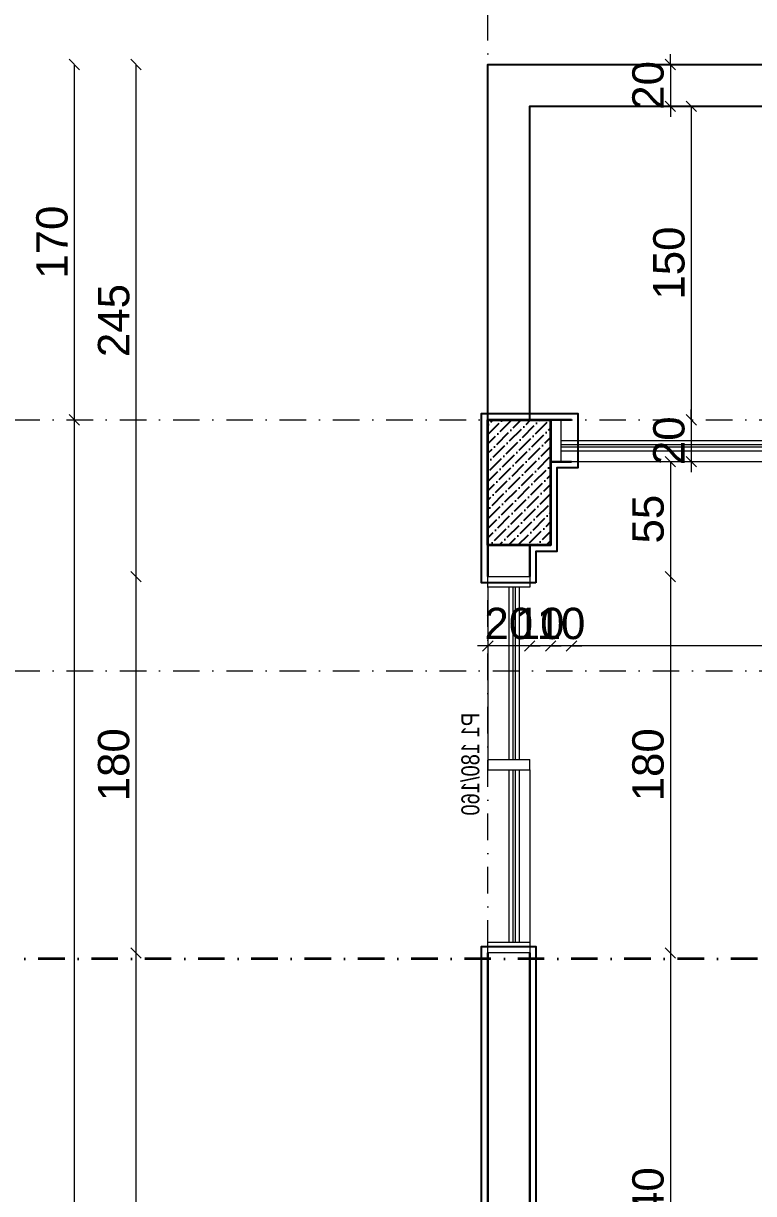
# Model space of a CAD drawing. Header units: millimetres. Extents: x 708 to 46452, y -4963 to 3960.
# Drawn here: x 12832 to 13181, y -3438 to -2878 of the extents above; entities that cross this region are included whole.
import ezdxf

# ---------------------------------------------------------------- set-up
doc = ezdxf.new("R2010")
doc.units = ezdxf.units.MM
doc.linetypes.add('DASHDOT', pattern=[25.4, 12.7, -6.35, 0, -6.35])
for name, color, linetype, lineweight in [('00_DUVAR', 22, 'Continuous', 30), ('00_IC_OLCU', 139, 'Continuous', 20), ('00_KOLON', 2, 'Continuous', 35), ('00_PENCERE', 103, 'Continuous', 13), ('aks ve noktalılar', 129, 'DASHDOT', 13), ('kesit çizgisi', 4, 'DASHDOT', 35)]:
    doc.layers.add(name, color=color, linetype=linetype, lineweight=lineweight)
for name, color, linetype in [('DUVARTARAMA', 7, 'Continuous'), ('PENCERE', 3, 'Continuous'), ('SIVA', 135, 'Continuous'), ('sıva', 70, 'Continuous')]:
    doc.layers.add(name, color=color, linetype=linetype)
doc.styles.add('ARIAL2', font='arial.ttf', dxfattribs={"width": 0.8})
doc.styles.get("Standard").update_dxf_attribs({"font": 'arial.ttf'})
doc.dimstyles.new('ALP_OLCU', dxfattribs={"dimscale": 0, "dimtxt": 15, "dimasz": 5, "dimexe": 0.18, "dimexo": 0.06, "dimgap": 3, "dimtad": 1, "dimdec": 0, "dimrnd": 0.1, "dimzin": 9, "dimdsep": 46, "dimtxsty": 'Standard', "dimblk": 'OBLIQUE', "dimcen": 0, "dimse1": 1, "dimse2": 1, "dimclrd": 256, "dimclre": 256, "dimclrt": 53, "dimadec": 0, "dimazin": 0, "dimtfac": 1, "dimtdec": 0, "dimtix": 1, "dimtmove": 1, "dimatfit": 3, "dimldrblk": 'ARCHTICK', "dimfxl": 0.18, "dimtolj": 1, "dimlwd": -1, "dimarcsym": 0})

# ---------------------------------------------------------------- blocks, each defined once
blk = doc.blocks.new('SK2')
at = {"layer": '00_PENCERE', "lineweight": 15}
for p, q in [((199457.02, 67246.83), (199452.02, 67246.83)), ((199452.02, 67246.83), (199452.02, 67226.83)), ((199457.02, 67226.83), (199457.02, 67246.83)), ((199457.02, 67246.83), (199594.52, 67246.83)), ((199589.52, 67246.83), (199589.52, 67226.83)), ((199594.52, 67246.83), (199594.52, 67226.83)), ((199727.02, 67226.83), (199727.02, 67246.83)), ((199732.02, 67246.83), (199727.02, 67246.83)), ((199732.02, 67226.83), (199732.02, 67246.83)), ((199457.02, 67236.83), (199589.52, 67236.83)), ((199594.52, 67236.83), (199727.02, 67236.83)), ((199457.02, 67234.83), (199589.52, 67234.83)), ((199457.02, 67233.83), (199589.52, 67233.83)), ((199457.02, 67231.83), (199589.52, 67231.83)), ((199594.52, 67234.83), (199727.02, 67234.83)), ((199594.52, 67233.83), (199727.02, 67233.83)), ((199594.52, 67231.83), (199727.02, 67231.83)), ((199452.02, 67226.83), (199457.02, 67226.83)), ((199594.52, 67226.83), (199589.52, 67226.83)), ((199594.52, 67226.83), (199732.02, 67226.83))]:
    blk.add_line(p, q, dxfattribs=at)
at = {"layer": '00_PENCERE', "insert": (199567.17, 67215.44), "char_height": 8.5938, "width": 97.8459, "attachment_point": 7, "style": 'ARIAL2'}
blk.add_mtext('SK2 280/240', dxfattribs=at)
blk = doc.blocks.new('YHTYHYT')
at = {"layer": '00_PENCERE', "lineweight": 15}
for p, q in [((6940.02, -2497.96), (6940.02, -2502.96)), ((6960.02, -2497.96), (6940.02, -2497.96)), ((6960.02, -2585.46), (6960.02, -2497.96)), ((6960.02, -2502.96), (6940.02, -2502.96)), ((6950.02, -2585.46), (6950.02, -2502.96)), ((6952.02, -2585.46), (6952.02, -2502.96)), ((6953.02, -2585.46), (6953.02, -2502.96)), ((6955.02, -2585.46), (6955.02, -2502.96)), ((6940.02, -2672.96), (6940.02, -2585.46)), ((6940.02, -2585.46), (6960.02, -2585.46)), ((6960.02, -2585.46), (6960.02, -2590.46)), ((6940.02, -2590.46), (6960.02, -2590.46)), ((6950.02, -2672.96), (6950.02, -2590.46)), ((6952.02, -2672.96), (6952.02, -2590.46)), ((6953.02, -2672.96), (6953.02, -2590.46)), ((6955.02, -2672.96), (6955.02, -2590.46)), ((6960.02, -2672.96), (6940.02, -2672.96)), ((6940.02, -2672.96), (6940.02, -2677.96)), ((6960.02, -2677.96), (6960.02, -2672.96)), ((6940.02, -2677.96), (6960.02, -2677.96))]:
    blk.add_line(p, q, dxfattribs=at)
at = {"layer": '00_PENCERE', "insert": (6936.04, -2612.8), "char_height": 8.594, "width": 97.8459, "attachment_point": 7, "rotation": 90, "style": 'ARIAL2'}
blk.add_mtext('P1 180/160', dxfattribs=at)
blk = doc.blocks.new('_Oblique')
at = {"color": 0, "linetype": 'ByBlock', "lineweight": -2}
blk.add_line((-0.5, -0.5), (0.5, 0.5), dxfattribs=at)
blk = doc.blocks.new('*D556')
at = {"layer": '00_IC_OLCU', "transparency": 16777216}
blk.add_line((13054.17, -2768.06), (14194.17, -2768.06), dxfattribs=at)
at = {"layer": 'Defpoints', "color": 0, "transparency": 16777216}
for p in [(14194.17, -2768.06), (13054.17, -2897.37), (14194.17, -3732.37)]:
    blk.add_point(p, dxfattribs=at)
at = {"layer": '00_IC_OLCU', "transparency": 16777216, "xscale": 5, "yscale": 5, "zscale": 5, "rotation": 180}
blk.add_blockref('_Oblique', (13054.17, -2768.06), dxfattribs=at)
at = {"layer": '00_IC_OLCU', "transparency": 16777216, "xscale": 5, "yscale": 5, "zscale": 5}
blk.add_blockref('_Oblique', (14194.17, -2768.06), dxfattribs=at)
at = {"layer": '00_IC_OLCU', "color": 53, "transparency": 16777216, "insert": (13624.17, -2757.4), "char_height": 15, "attachment_point": 5}
blk.add_mtext('\\A1;1140', dxfattribs=at)
blk = doc.blocks.new('_ArchTick')
at = {"color": 0, "linetype": 'ByBlock', "const_width": 0.15}
blk.add_lwpolyline([(-0.5, -0.5), (0.5, 0.5)], dxfattribs=at)
blk = doc.blocks.new('*D557')
at = {"layer": '00_IC_OLCU', "transparency": 16777216}
blk.add_line((13054.17, -2798.35), (13454.17, -2798.35), dxfattribs=at)
at = {"layer": 'Defpoints', "color": 0, "transparency": 16777216}
for p in [(13454.17, -2798.35), (13054.17, -2897.37), (13454.17, -2897.37)]:
    blk.add_point(p, dxfattribs=at)
at = {"layer": '00_IC_OLCU', "transparency": 16777216, "xscale": 5, "yscale": 5, "zscale": 5, "rotation": 180}
blk.add_blockref('_Oblique', (13054.17, -2798.35), dxfattribs=at)
at = {"layer": '00_IC_OLCU', "transparency": 16777216, "xscale": 5, "yscale": 5, "zscale": 5}
blk.add_blockref('_Oblique', (13454.17, -2798.35), dxfattribs=at)
at = {"layer": '00_IC_OLCU', "color": 53, "transparency": 16777216, "insert": (13254.17, -2787.69), "char_height": 15, "attachment_point": 5}
blk.add_mtext('\\A1;400', dxfattribs=at)
blk = doc.blocks.new('*D563')
at = {"layer": '00_IC_OLCU', "transparency": 16777216}
blk.add_line((13054.17, -2818.84), (13554.17, -2818.84), dxfattribs=at)
at = {"layer": 'Defpoints', "color": 0, "transparency": 16777216}
for p in [(13554.17, -2818.84), (13054.17, -2897.37), (13554.17, -2897.37)]:
    blk.add_point(p, dxfattribs=at)
at = {"layer": '00_IC_OLCU', "transparency": 16777216, "xscale": 5, "yscale": 5, "zscale": 5, "rotation": 180}
blk.add_blockref('_Oblique', (13054.17, -2818.84), dxfattribs=at)
at = {"layer": '00_IC_OLCU', "transparency": 16777216, "xscale": 5, "yscale": 5, "zscale": 5}
blk.add_blockref('_Oblique', (13554.17, -2818.84), dxfattribs=at)
at = {"layer": '00_IC_OLCU', "color": 53, "transparency": 16777216, "insert": (13304.17, -2808.18), "char_height": 15, "attachment_point": 5}
blk.add_mtext('\\A1;500', dxfattribs=at)
blk = doc.blocks.new('*D529')
at = {"layer": '00_IC_OLCU', "transparency": 16777216}
blk.add_line((13054.17, -2835.86), (13094.17, -2835.86), dxfattribs=at)
at = {"layer": 'Defpoints', "color": 0, "transparency": 16777216}
for p in [(13094.17, -2835.86), (13054.17, -2897.37), (13094.17, -3067.37)]:
    blk.add_point(p, dxfattribs=at)
at = {"layer": '00_IC_OLCU', "transparency": 16777216, "xscale": 5, "yscale": 5, "zscale": 5, "rotation": 180}
blk.add_blockref('_Oblique', (13054.17, -2835.86), dxfattribs=at)
at = {"layer": '00_IC_OLCU', "transparency": 16777216, "xscale": 5, "yscale": 5, "zscale": 5}
blk.add_blockref('_Oblique', (13094.17, -2835.86), dxfattribs=at)
at = {"layer": '00_IC_OLCU', "color": 53, "transparency": 16777216, "insert": (13074.17, -2825.2), "char_height": 15, "attachment_point": 5}
blk.add_mtext('\\A1;40', dxfattribs=at)
blk = doc.blocks.new('*D530')
at = {"layer": '00_IC_OLCU', "transparency": 16777216}
blk.add_line((13094.17, -2835.86), (13374.17, -2835.86), dxfattribs=at)
at = {"layer": 'Defpoints', "color": 0, "transparency": 16777216}
for p in [(13374.17, -2835.86), (13094.17, -3067.37), (13374.17, -3067.37)]:
    blk.add_point(p, dxfattribs=at)
at = {"layer": '00_IC_OLCU', "transparency": 16777216, "xscale": 5, "yscale": 5, "zscale": 5, "rotation": 180}
blk.add_blockref('_Oblique', (13094.17, -2835.86), dxfattribs=at)
at = {"layer": '00_IC_OLCU', "transparency": 16777216, "xscale": 5, "yscale": 5, "zscale": 5}
blk.add_blockref('_Oblique', (13374.17, -2835.86), dxfattribs=at)
at = {"layer": '00_IC_OLCU', "color": 53, "transparency": 16777216, "insert": (13234.17, -2825.2), "char_height": 15, "attachment_point": 5}
blk.add_mtext('\\A1;280', dxfattribs=at)
blk = doc.blocks.new('*D571')
at = {"layer": '00_IC_OLCU', "transparency": 16777216}
blk.add_line((12795.88, -4242.37), (12795.88, -2897.37), dxfattribs=at)
at = {"layer": 'Defpoints', "color": 0, "transparency": 16777216}
for p in [(12795.88, -2897.37), (13054.17, -2897.37), (13434.17, -4242.37)]:
    blk.add_point(p, dxfattribs=at)
at = {"layer": '00_IC_OLCU', "transparency": 16777216, "xscale": 5, "yscale": 5, "zscale": 5}
for p, rotation in [((12795.88, -2897.37), 90), ((12795.88, -4242.37), 270)]:
    blk.add_blockref('_Oblique', p, dxfattribs=dict(at, rotation=rotation))
at = {"layer": '00_IC_OLCU', "color": 53, "transparency": 16777216, "insert": (12785.22, -3569.87), "char_height": 15, "attachment_point": 5, "rotation": 90}
blk.add_mtext('\\A1;1345', dxfattribs=at)
blk = doc.blocks.new('*D616')
at = {"layer": '00_IC_OLCU', "transparency": 16777216}
blk.add_line((12817.47, -3067.37), (12817.47, -2897.37), dxfattribs=at)
at = {"layer": 'Defpoints', "color": 0, "transparency": 16777216}
for p in [(12817.47, -2897.37), (13054.17, -2897.37), (12817.47, -3067.37)]:
    blk.add_point(p, dxfattribs=at)
at = {"layer": '00_IC_OLCU', "transparency": 16777216, "xscale": 5, "yscale": 5, "zscale": 5}
for p, rotation in [((12817.47, -2897.37), 90), ((12817.47, -3067.37), 270)]:
    blk.add_blockref('_Oblique', p, dxfattribs=dict(at, rotation=rotation))
at = {"layer": '00_IC_OLCU', "color": 53, "transparency": 16777216, "insert": (12806.81, -2982.37), "char_height": 15, "attachment_point": 5, "rotation": 90}
blk.add_mtext('\\A1;170', dxfattribs=at)
blk = doc.blocks.new('*D618')
at = {"layer": '00_IC_OLCU', "transparency": 16777216}
blk.add_line((12856.29, -4157.37), (12856.29, -3067.37), dxfattribs=at)
at = {"layer": 'Defpoints', "color": 0, "transparency": 16777216}
for p in [(12856.29, -3067.37), (13054.17, -3067.37), (13054.17, -4157.37)]:
    blk.add_point(p, dxfattribs=at)
at = {"layer": '00_IC_OLCU', "transparency": 16777216, "xscale": 5, "yscale": 5, "zscale": 5}
for p, rotation in [((12856.29, -3067.37), 90), ((12856.29, -4157.37), 270)]:
    blk.add_blockref('_Oblique', p, dxfattribs=dict(at, rotation=rotation))
at = {"layer": '00_IC_OLCU', "color": 53, "transparency": 16777216, "insert": (12845.64, -3612.37), "char_height": 15, "attachment_point": 5, "rotation": 90}
blk.add_mtext('\\A1;1090', dxfattribs=at)
blk = doc.blocks.new('*D619')
at = {"layer": '00_IC_OLCU', "transparency": 16777216}
blk.add_line((12856.29, -3067.37), (12856.29, -2897.37), dxfattribs=at)
at = {"layer": 'Defpoints', "color": 0, "transparency": 16777216}
for p in [(12856.29, -2897.37), (13054.17, -2897.37), (13054.17, -3067.37)]:
    blk.add_point(p, dxfattribs=at)
at = {"layer": '00_IC_OLCU', "transparency": 16777216, "xscale": 5, "yscale": 5, "zscale": 5}
for p, rotation in [((12856.29, -2897.37), 90), ((12856.29, -3067.37), 270)]:
    blk.add_blockref('_Oblique', p, dxfattribs=dict(at, rotation=rotation))
at = {"layer": '00_IC_OLCU', "color": 53, "transparency": 16777216, "insert": (12845.64, -2982.37), "char_height": 15, "attachment_point": 5, "rotation": 90}
blk.add_mtext('\\A1;170', dxfattribs=at)
blk = doc.blocks.new('*D622')
at = {"layer": '00_IC_OLCU', "transparency": 16777216}
blk.add_line((12885.82, -3602.37), (12885.82, -3322.37), dxfattribs=at)
at = {"layer": 'Defpoints', "color": 0, "transparency": 16777216}
for p in [(12885.82, -3322.37), (13064.17, -3322.37), (13054.17, -3602.37)]:
    blk.add_point(p, dxfattribs=at)
at = {"layer": '00_IC_OLCU', "transparency": 16777216, "xscale": 5, "yscale": 5, "zscale": 5}
for p, rotation in [((12885.82, -3322.37), 90), ((12885.82, -3602.37), 270)]:
    blk.add_blockref('_Oblique', p, dxfattribs=dict(at, rotation=rotation))
at = {"layer": '00_IC_OLCU', "color": 53, "transparency": 16777216, "insert": (12875.16, -3462.37), "char_height": 15, "attachment_point": 5, "rotation": 90}
blk.add_mtext('\\A1;280', dxfattribs=at)
blk = doc.blocks.new('*D623')
at = {"layer": '00_IC_OLCU', "transparency": 16777216}
blk.add_line((12885.82, -3322.37), (12885.82, -3142.37), dxfattribs=at)
at = {"layer": 'Defpoints', "color": 0, "transparency": 16777216}
for p in [(12885.82, -3142.37), (13054.17, -3142.37), (13064.17, -3322.37)]:
    blk.add_point(p, dxfattribs=at)
at = {"layer": '00_IC_OLCU', "transparency": 16777216, "xscale": 5, "yscale": 5, "zscale": 5}
for p, rotation in [((12885.82, -3142.37), 90), ((12885.82, -3322.37), 270)]:
    blk.add_blockref('_Oblique', p, dxfattribs=dict(at, rotation=rotation))
at = {"layer": '00_IC_OLCU', "color": 53, "transparency": 16777216, "insert": (12875.16, -3232.37), "char_height": 15, "attachment_point": 5, "rotation": 90}
blk.add_mtext('\\A1;180', dxfattribs=at)
blk = doc.blocks.new('*D624')
at = {"layer": '00_IC_OLCU', "transparency": 16777216}
blk.add_line((12885.82, -3142.37), (12885.82, -2897.37), dxfattribs=at)
at = {"layer": 'Defpoints', "color": 0, "transparency": 16777216}
for p in [(12885.82, -2897.37), (13054.17, -2897.37), (13054.17, -3142.37)]:
    blk.add_point(p, dxfattribs=at)
at = {"layer": '00_IC_OLCU', "transparency": 16777216, "xscale": 5, "yscale": 5, "zscale": 5}
for p, rotation in [((12885.82, -2897.37), 90), ((12885.82, -3142.37), 270)]:
    blk.add_blockref('_Oblique', p, dxfattribs=dict(at, rotation=rotation))
at = {"layer": '00_IC_OLCU', "color": 53, "transparency": 16777216, "insert": (12875.16, -3019.87), "char_height": 15, "attachment_point": 5, "rotation": 90}
blk.add_mtext('\\A1;245', dxfattribs=at)
blk = doc.blocks.new('*D650')
at = {"layer": '00_IC_OLCU', "transparency": 16777216}
for p, q in [((13141.52, -2897.37), (13141.52, -2892.37)), ((13141.52, -2897.37), (13141.52, -2917.37)), ((13141.52, -2917.37), (13141.52, -2922.37))]:
    blk.add_line(p, q, dxfattribs=at)
at = {"layer": 'Defpoints', "color": 0, "transparency": 16777216}
for p in [(13054.17, -2897.37), (13054.17, -2917.37), (13141.52, -2917.37)]:
    blk.add_point(p, dxfattribs=at)
at = {"layer": '00_IC_OLCU', "transparency": 16777216, "xscale": 5, "yscale": 5, "zscale": 5}
for p, rotation in [((13141.52, -2897.37), 270), ((13141.52, -2917.37), 90)]:
    blk.add_blockref('_Oblique', p, dxfattribs=dict(at, rotation=rotation))
at = {"layer": '00_IC_OLCU', "color": 53, "transparency": 16777216, "insert": (13130.87, -2907.37), "char_height": 15, "attachment_point": 5, "rotation": 90}
blk.add_mtext('\\A1;20', dxfattribs=at)
blk = doc.blocks.new('*D651')
at = {"layer": '00_IC_OLCU', "transparency": 16777216}
blk.add_line((13151.52, -2917.37), (13151.52, -3067.37), dxfattribs=at)
at = {"layer": 'Defpoints', "color": 0, "transparency": 16777216}
for p in [(13054.17, -2917.37), (13096.67, -3067.37), (13151.52, -3067.37)]:
    blk.add_point(p, dxfattribs=at)
at = {"layer": '00_IC_OLCU', "transparency": 16777216, "xscale": 5, "yscale": 5, "zscale": 5}
for p, rotation in [((13151.52, -2917.37), 90), ((13151.52, -3067.37), 270)]:
    blk.add_blockref('_Oblique', p, dxfattribs=dict(at, rotation=rotation))
at = {"layer": '00_IC_OLCU', "color": 53, "transparency": 16777216, "insert": (13140.87, -2992.37), "char_height": 15, "attachment_point": 5, "rotation": 90}
blk.add_mtext('\\A1;150', dxfattribs=at)
blk = doc.blocks.new('*D652')
at = {"layer": '00_IC_OLCU', "transparency": 16777216}
for p, q in [((13151.52, -3067.37), (13151.52, -3062.37)), ((13151.52, -3067.37), (13151.52, -3087.37)), ((13151.52, -3087.37), (13151.52, -3092.37))]:
    blk.add_line(p, q, dxfattribs=at)
at = {"layer": 'Defpoints', "color": 0, "transparency": 16777216}
for p in [(13096.67, -3067.37), (13094.17, -3087.37), (13151.52, -3087.37)]:
    blk.add_point(p, dxfattribs=at)
at = {"layer": '00_IC_OLCU', "transparency": 16777216, "xscale": 5, "yscale": 5, "zscale": 5}
for p, rotation in [((13151.52, -3067.37), 270), ((13151.52, -3087.37), 90)]:
    blk.add_blockref('_Oblique', p, dxfattribs=dict(at, rotation=rotation))
at = {"layer": '00_IC_OLCU', "color": 53, "transparency": 16777216, "insert": (13140.87, -3077.37), "char_height": 15, "attachment_point": 5, "rotation": 90}
blk.add_mtext('\\A1;20', dxfattribs=at)
blk = doc.blocks.new('*D653')
at = {"layer": '00_IC_OLCU', "transparency": 16777216}
blk.add_line((13141.52, -3087.37), (13141.52, -3142.37), dxfattribs=at)
at = {"layer": 'Defpoints', "color": 0, "transparency": 16777216}
for p in [(13084.17, -3087.37), (13064.17, -3142.37), (13141.52, -3142.37)]:
    blk.add_point(p, dxfattribs=at)
at = {"layer": '00_IC_OLCU', "transparency": 16777216, "xscale": 5, "yscale": 5, "zscale": 5}
for p, rotation in [((13141.52, -3087.37), 90), ((13141.52, -3142.37), 270)]:
    blk.add_blockref('_Oblique', p, dxfattribs=dict(at, rotation=rotation))
at = {"layer": '00_IC_OLCU', "color": 53, "transparency": 16777216, "insert": (13130.9, -3114.87), "char_height": 15, "attachment_point": 5, "rotation": 90}
blk.add_mtext('\\A1;55', dxfattribs=at)
blk = doc.blocks.new('*D654')
at = {"layer": '00_IC_OLCU', "transparency": 16777216}
blk.add_line((13141.52, -3142.37), (13141.52, -3322.37), dxfattribs=at)
at = {"layer": 'Defpoints', "color": 0, "transparency": 16777216}
for p in [(13064.17, -3142.37), (13064.17, -3322.37), (13141.52, -3322.37)]:
    blk.add_point(p, dxfattribs=at)
at = {"layer": '00_IC_OLCU', "transparency": 16777216, "xscale": 5, "yscale": 5, "zscale": 5}
for p, rotation in [((13141.52, -3142.37), 90), ((13141.52, -3322.37), 270)]:
    blk.add_blockref('_Oblique', p, dxfattribs=dict(at, rotation=rotation))
at = {"layer": '00_IC_OLCU', "color": 53, "transparency": 16777216, "insert": (13130.87, -3232.37), "char_height": 15, "attachment_point": 5, "rotation": 90}
blk.add_mtext('\\A1;180', dxfattribs=at)
blk = doc.blocks.new('*D655')
at = {"layer": '00_IC_OLCU', "transparency": 16777216}
blk.add_line((13141.52, -3322.37), (13141.52, -3562.37), dxfattribs=at)
at = {"layer": 'Defpoints', "color": 0, "transparency": 16777216}
for p in [(13064.17, -3322.37), (13114.17, -3562.37), (13141.52, -3562.37)]:
    blk.add_point(p, dxfattribs=at)
at = {"layer": '00_IC_OLCU', "transparency": 16777216, "xscale": 5, "yscale": 5, "zscale": 5}
for p, rotation in [((13141.52, -3322.37), 90), ((13141.52, -3562.37), 270)]:
    blk.add_blockref('_Oblique', p, dxfattribs=dict(at, rotation=rotation))
at = {"layer": '00_IC_OLCU', "color": 53, "transparency": 16777216, "insert": (13130.87, -3442.37), "char_height": 15, "attachment_point": 5, "rotation": 90}
blk.add_mtext('\\A1;240', dxfattribs=at)
blk = doc.blocks.new('*D596')
at = {"layer": '00_IC_OLCU', "transparency": 16777216}
blk.add_line((13374.17, -3175.52), (13094.17, -3175.52), dxfattribs=at)
at = {"layer": 'Defpoints', "color": 0, "transparency": 16777216}
for p in [(13374.17, -3077.37), (13094.17, -3087.37), (13094.17, -3175.52)]:
    blk.add_point(p, dxfattribs=at)
at = {"layer": '00_IC_OLCU', "transparency": 16777216, "xscale": 5, "yscale": 5, "zscale": 5, "rotation": 180}
blk.add_blockref('_Oblique', (13094.17, -3175.52), dxfattribs=at)
at = {"layer": '00_IC_OLCU', "transparency": 16777216, "xscale": 5, "yscale": 5, "zscale": 5}
blk.add_blockref('_Oblique', (13374.17, -3175.52), dxfattribs=at)
at = {"layer": '00_IC_OLCU', "color": 53, "transparency": 16777216, "insert": (13234.17, -3164.86), "char_height": 15, "attachment_point": 5}
blk.add_mtext('\\A1;280', dxfattribs=at)
blk = doc.blocks.new('*D597')
at = {"layer": '00_IC_OLCU', "transparency": 16777216}
for p, q in [((13084.17, -3175.52), (13079.17, -3175.52)), ((13094.17, -3175.52), (13084.17, -3175.52)), ((13094.17, -3175.52), (13099.17, -3175.52))]:
    blk.add_line(p, q, dxfattribs=at)
at = {"layer": 'Defpoints', "color": 0, "transparency": 16777216}
for p in [(13094.17, -3087.37), (13084.17, -3127.37), (13084.17, -3175.52)]:
    blk.add_point(p, dxfattribs=at)
at = {"layer": '00_IC_OLCU', "transparency": 16777216, "xscale": 5, "yscale": 5, "zscale": 5}
blk.add_blockref('_Oblique', (13084.17, -3175.52), dxfattribs=at)
at = {"layer": '00_IC_OLCU', "transparency": 16777216, "xscale": 5, "yscale": 5, "zscale": 5, "rotation": 180}
blk.add_blockref('_Oblique', (13094.17, -3175.52), dxfattribs=at)
at = {"layer": '00_IC_OLCU', "color": 53, "transparency": 16777216, "insert": (13089.17, -3164.86), "char_height": 15, "attachment_point": 5}
blk.add_mtext('\\A1;10', dxfattribs=at)
blk = doc.blocks.new('*D598')
at = {"layer": '00_IC_OLCU', "transparency": 16777216}
for p, q in [((13074.17, -3175.52), (13069.17, -3175.52)), ((13084.17, -3175.52), (13074.17, -3175.52)), ((13084.17, -3175.52), (13089.17, -3175.52))]:
    blk.add_line(p, q, dxfattribs=at)
at = {"layer": 'Defpoints', "color": 0, "transparency": 16777216}
for p in [(13074.17, -3127.37), (13084.17, -3127.37), (13074.17, -3175.52)]:
    blk.add_point(p, dxfattribs=at)
at = {"layer": '00_IC_OLCU', "transparency": 16777216, "xscale": 5, "yscale": 5, "zscale": 5}
blk.add_blockref('_Oblique', (13074.17, -3175.52), dxfattribs=at)
at = {"layer": '00_IC_OLCU', "transparency": 16777216, "xscale": 5, "yscale": 5, "zscale": 5, "rotation": 180}
blk.add_blockref('_Oblique', (13084.17, -3175.52), dxfattribs=at)
at = {"layer": '00_IC_OLCU', "color": 53, "transparency": 16777216, "insert": (13079.17, -3164.86), "char_height": 15, "attachment_point": 5}
blk.add_mtext('\\A1;10', dxfattribs=at)
blk = doc.blocks.new('*D599')
at = {"layer": '00_IC_OLCU', "transparency": 16777216}
for p, q in [((13054.17, -3175.52), (13049.17, -3175.52)), ((13074.17, -3175.52), (13054.17, -3175.52)), ((13074.17, -3175.52), (13079.17, -3175.52))]:
    blk.add_line(p, q, dxfattribs=at)
at = {"layer": 'Defpoints', "color": 0, "transparency": 16777216}
for p in [(13054.17, -3127.37), (13074.17, -3127.37), (13054.17, -3175.52)]:
    blk.add_point(p, dxfattribs=at)
at = {"layer": '00_IC_OLCU', "transparency": 16777216, "xscale": 5, "yscale": 5, "zscale": 5}
blk.add_blockref('_Oblique', (13054.17, -3175.52), dxfattribs=at)
at = {"layer": '00_IC_OLCU', "transparency": 16777216, "xscale": 5, "yscale": 5, "zscale": 5, "rotation": 180}
blk.add_blockref('_Oblique', (13074.17, -3175.52), dxfattribs=at)
at = {"layer": '00_IC_OLCU', "color": 53, "transparency": 16777216, "insert": (13064.17, -3164.86), "char_height": 15, "attachment_point": 5}
blk.add_mtext('\\A1;20', dxfattribs=at)
blk = doc.blocks.new('KOLON')
at = {"layer": 'DUVARTARAMA'}
h = blk.add_hatch(dxfattribs=at)
h.set_pattern_fill('ANSI36', color=8)
h.paths.add_polyline_path([(549.39, 3102.43), (579.39, 3102.43), (579.39, 3042.43), (549.39, 3042.43)])
at = {"layer": '00_KOLON'}
blk.add_lwpolyline([(549.39, 3102.43), (579.39, 3102.43), (579.39, 3042.43), (549.39, 3042.43), (549.39, 3102.43)], dxfattribs=at)

msp = doc.modelspace()

# ---------------------------------------------------------------- linework, layer by layer
for points in [[(13054.174, -3067.372), (13054.174, -2897.372), (13554.174, -2897.372), (13554.174, -3067.372)], [(13074.174, -3067.372), (13074.174, -2917.372), (13534.174, -2917.372), (13534.174, -3067.372)]]:
    msp.add_lwpolyline(points)
at = {"layer": '00_DUVAR'}
for p, q in [((13094.174, -3087.372), (13084.174, -3087.372)), ((13074.174, -3127.372), (13074.174, -3142.372)), ((13074.174, -3322.372), (13074.174, -3442.372))]:
    msp.add_line(p, q, dxfattribs=at)
for points in [[(13084.174, -3067.372), (13054.174, -3067.372), (13054.174, -3142.372)], [(13094.174, -3067.372), (13084.174, -3067.372)], [(13054.174, -3322.372), (13054.174, -3602.372)]]:
    msp.add_lwpolyline(points, dxfattribs=at)
at = {"layer": 'aks ve noktalılar'}
for points in [[(13054.174, -4492.372), (13054.174, -2743.876)], [(12699.527, -3067.372), (13714.174, -3067.372)], [(12699.527, -3187.372), (14413.845, -3187.372)]]:
    msp.add_lwpolyline(points, dxfattribs=at)
at = {"layer": 'kesit çizgisi', "lineweight": 35}
msp.add_line((14585.651, -3325.158), (12481.51, -3325.158), dxfattribs=at)
at = {"layer": 'SIVA'}
msp.add_lwpolyline([(13077.174, -3145.372), (13051.174, -3145.372), (13051.174, -3064.372), (13097.174, -3064.372), (13097.174, -3090.372), (13087.174, -3090.372), (13087.174, -3130.372), (13077.174, -3130.372)], close=True, dxfattribs=at)
at = {"layer": 'SIVA', "elevation": 0}
msp.add_lwpolyline([(13577.174, -3595.372), (13577.174, -3595.22), (13077.174, -3595.22), (13077.174, -3605.372), (13051.174, -3605.372), (13051.174, -3319.372), (13077.174, -3319.372), (13077.174, -3559.372), (13117.174, -3559.372), (13117.174, -3579.372), (13541.174, -3579.372), (13541.174, -3509.372), (13557.174, -3509.372), (13557.174, -3529.372), (13577.174, -3529.372), (13577.174, -3532.372)], dxfattribs=at)

# ---------------------------------------------------------------- block references
at = {"layer": '00_KOLON'}
msp.add_blockref('KOLON', (12504.782, -6169.804), dxfattribs=at)
at = {"layer": 'PENCERE', "xscale": -1, "rotation": 180}
msp.add_blockref('YHTYHYT', (6114.156, -5820.329), dxfattribs=at)
at = {"layer": 'sıva', "xscale": -1}
msp.add_blockref('SK2', (212816.191, -70314.205), dxfattribs=at)

# ---------------------------------------------------------------- dimensions: what is measured, and where the dimension line sits
at = {"layer": '00_IC_OLCU'}
for base, p1, p2, angle, picture, middle in [((14194.174, -2768.061), (13054.174, -2897.372), (14194.174, -3732.372), 180, '*D556', (13624.174, -2757.403)), ((13454.174, -2798.349), (13054.174, -2897.372), (13454.174, -2897.372), 180, '*D557', (13254.174, -2787.69)), ((13554.174, -2818.843), (13054.174, -2897.372), (13554.174, -2897.372), 180, '*D563', (13304.174, -2808.184)), ((13094.174, -2835.86), (13054.174, -2897.372), (13094.174, -3067.372), 180, '*D529', (13074.174, -2825.202)), ((13374.174, -2835.86), (13094.174, -3067.372), (13374.174, -3067.372), 180, '*D530', (13234.174, -2825.202)), ((13141.525, -2917.372), (13054.174, -2897.372), (13054.174, -2917.372), 90, '*D650', (13130.866, -2907.372)), ((12795.885, -2897.372), (13434.174, -4242.372), (13054.174, -2897.372), 90, '*D571', (12785.221, -3569.872)), ((12817.468, -2897.372), (12817.468, -3067.372), (13054.174, -2897.372), 90, '*D616', (12806.81, -2982.372)), ((12856.295, -2897.372), (13054.174, -3067.372), (13054.174, -2897.372), 90, '*D619', (12845.636, -2982.372)), ((12885.82, -2897.372), (13054.174, -3142.372), (13054.174, -2897.372), 90, '*D624', (12875.161, -3019.872)), ((13151.525, -3067.372), (13054.174, -2917.372), (13096.674, -3067.372), 90, '*D651', (13140.866, -2992.372)), ((12856.295, -3067.372), (13054.174, -4157.372), (13054.174, -3067.372), 90, '*D618', (12845.636, -3612.372)), ((13151.525, -3087.372), (13096.674, -3067.372), (13094.174, -3087.372), 90, '*D652', (13140.866, -3077.372)), ((13094.174, -3175.517), (13374.174, -3077.372), (13094.174, -3087.372), 180, '*D596', (13234.174, -3164.858)), ((13141.525, -3142.372), (13084.174, -3087.372), (13064.174, -3142.372), 90, '*D653', (13130.897, -3114.872)), ((13084.174, -3175.517), (13094.174, -3087.372), (13084.174, -3127.372), 180, '*D597', (13089.174, -3164.858)), ((13054.174, -3175.517), (13074.174, -3127.372), (13054.174, -3127.372), 180, '*D599', (13064.174, -3164.858)), ((13074.174, -3175.517), (13084.174, -3127.372), (13074.174, -3127.372), 180, '*D598', (13079.174, -3164.858)), ((12885.82, -3142.372), (13064.174, -3322.372), (13054.174, -3142.372), 90, '*D623', (12875.161, -3232.372)), ((13141.525, -3322.372), (13064.174, -3142.372), (13064.174, -3322.372), 90, '*D654', (13130.866, -3232.372)), ((12885.82, -3322.372), (13054.174, -3602.372), (13064.174, -3322.372), 90, '*D622', (12875.161, -3462.372)), ((13141.525, -3562.372), (13064.174, -3322.372), (13114.174, -3562.372), 90, '*D655', (13130.866, -3442.372))]:
    dim = msp.add_linear_dim(base=base, p1=p1, p2=p2, angle=angle, dimstyle='ALP_OLCU', override={"dimscale": 1}, dxfattribs=at)
    dim.commit()
    dim.dimension.update_dxf_attribs({"geometry": picture, "text_midpoint": middle})

doc.saveas('drawing.dxf')
